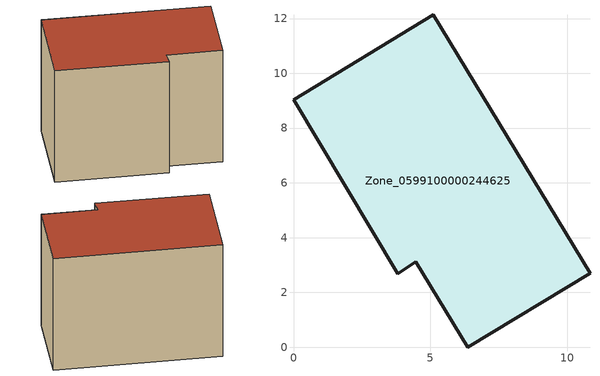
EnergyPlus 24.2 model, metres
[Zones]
Zone_0599100000244625
 floor ground (C_G): 4.46,3.12 3.81,2.67 0,9.04 5.11,12.13 10.83,2.69 6.37,0 z0
 wall outside (C_F): 5.11,12.13 0,9.04 3.81,2.67 4.46,3.12 6.37,0 10.83,2.69 5.11,12.13 z0:8.6
 roof outside (C_R): 6.37,0 10.83,2.69 5.11,12.13 0,9.04 3.81,2.67 4.46,3.12 z8.6
[BUILDING]
Pand.0599100000244625: North Axis=0; Terrain=City; Loads Convergence Tolerance Value=0.04; Temperature Convergence Tolerance Value=0.4; Solar Distribution=FullExterior; Maximum Number of Warmup Days=25; Minimum Number of Warmup Days=1
[Site:Location]
Rotterdam.The.Hague.AP_ZH_NLD Design_Conditions: Latitude=51.96; Longitude=4.45; Time Zone=1; Elevation=-4.5
[SITE:GROUNDTEMPERATURE:BUILDINGSURFACE]
18, 18, 18, 18, 18, 18, 18, 18, 18, 18, 18, 18
[MATERIAL] Thermal Absorptance=0.9; Solar Absorptance=0.7; Visible Absorptance=0.7
Name | Roughness | Thickness | Conductivity | Density | Specific Heat
G.TI.1946-1964 | MediumSmooth | 0.15 | 1 | 540 | 1210
F.TI.1946-1964 | Rough | 0.3 | 0.857143 | 1920 | 840
R.TI.1946-1964 | MediumRough | 0.2 | 0.277778 | 1500 | 1000
[CONSTRUCTION]
C_G: G.TI.1946-1964
C_F: F.TI.1946-1964
C_R: R.TI.1946-1964
[ZONE]
Zone_0599100000244625: Type=1; Multiplier=1; Ceiling Height=Autocalculate; Volume=Autocalculate; Floor Area=autocalculate; Part of Total Floor Area=Yes
[ZONEINFILTRATION:DESIGNFLOWRATE]
Infil_Zone_0599100000244625: Zone or ZoneList or Space or SpaceList=Zone_0599100000244625; Schedule=AlwaysOn; Design Flow Rate Calculation Method=Flow/Area; Flow Rate per Floor Area=0.003; Constant Term Coefficient=1; Temperature Term Coefficient=0; Velocity Term Coefficient=0; Velocity Squared Term Coefficient=0
[HVACTEMPLATE:ZONE:IDEALLOADSAIRSYSTEM]
Zone_0599100000244625: Maximum Heating Supply Air Temperature=50; Minimum Cooling Supply Air Temperature=13; Maximum Heating Supply Air Humidity Ratio=0.0156; Minimum Cooling Supply Air Humidity Ratio=0.0077; Heating Limit=NoLimit; Cooling Limit=NoLimit; Dehumidification Control Type=ConstantSensibleHeatRatio; Cooling Sensible Heat Ratio=0.7; Dehumidification Setpoint=60; Humidification Control Type=None; Humidification Setpoint=30; Outdoor Air Method=None; Outdoor Air Flow Rate per Person=0.00944; Outdoor Air Flow Rate per Zone Floor Area=0; Outdoor Air Flow Rate per Zone=0; Demand Controlled Ventilation Type=None; Outdoor Air Economizer Type=NoEconomizer; Heat Recovery Type=None; Sensible Heat Recovery Effectiveness=0.7; Latent Heat Recovery Effectiveness=0.65
[ZONECONTROL:THERMOSTAT]
ThermostatControl_Zone_0599100000244625: Zone or ZoneList=Zone_0599100000244625; Control Type Schedule=DualSetpointControlType; Control 1=Thermostat_Zone_0599100000244625; Temperature Difference Between Cutout And Setpoint=0
[THERMOSTATSETPOINT:DUALSETPOINT]
Thermostat_Zone_0599100000244625: Heating Setpoint Temperature Schedule=HeatingSetpoint_Zone_0599100000244625; Cooling Setpoint Temperature Schedule=CoolingSetpoint_Zone_0599100000244625
[SCHEDULE:COMPACT]
HeatingSetpoint_Zone_0599100000244625: Through: 12/31, For: AllDays, Until: 24:00, 21
CoolingSetpoint_Zone_0599100000244625: Through: 12/31, For: AllDays, Until: 24:00, 24
DualSetpointControlType: Through: 12/31, For: AllDays, Until: 24:00, 4
AlwaysOn: Through: 12/31, For: AllDays, Until: 24:00, 1
